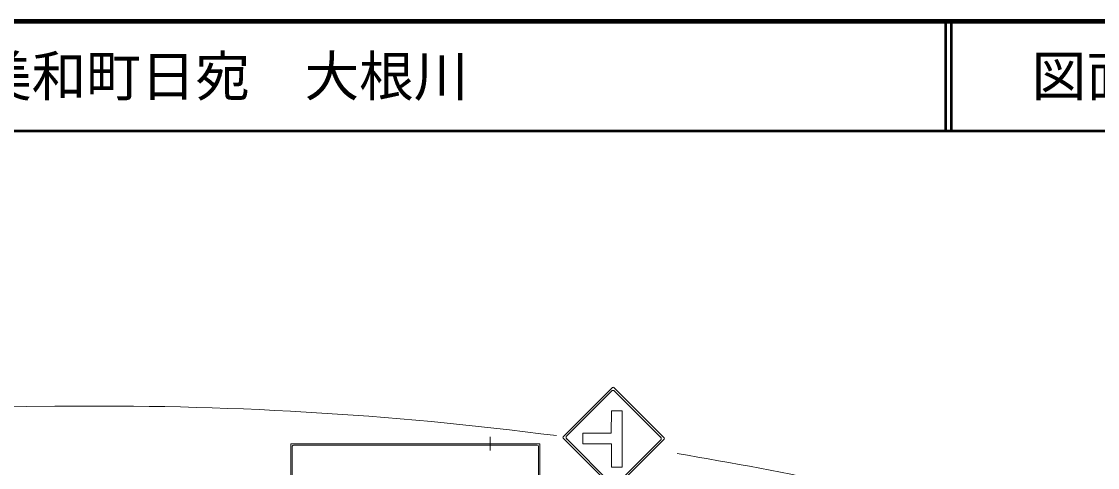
# Model space of a CAD drawing. Units: millimetres, scale not verified. Extents: x -625 to 645140, y -85230 to 274770.
# Drawn here: x 389240 to 487793, y 233918 to 274770 of the extents above; entities that cross this region are included whole.
import ezdxf
from ezdxf.enums import TextEntityAlignment as Align

# ---------------------------------------------------------------- set-up
doc = ezdxf.new("R2010")
doc.units = ezdxf.units.MM
doc.header["$LTSCALE"] = 1000
for name, color, linetype, lineweight in [('1', 7, 'Continuous', 13), ('M-TTL', 2, 'Continuous', 140), ('M-TTL-LINE', 7, 'Continuous', 50), ('S-BGD', 7, 'Continuous', 13), ('S-BGD-HTXT', 6, 'Continuous', 13)]:
    doc.layers.add(name, color=color, linetype=linetype, lineweight=lineweight)
doc.layers.add('M-TTL-TXT', color=7, linetype='Continuous')
doc.styles.add('ＭＳ ゴシック', font='')
doc.styles.get('ＭＳ ゴシック').set_extended_font_data('MS Gothic')

# ---------------------------------------------------------------- blocks, each defined once
blk = doc.blocks.new('plus')
at = {"color": 0, "linetype": 'Continuous', "lineweight": -2}
for p, q in [((-1.25, 0), (1.25, 0)), ((0, -1.25), (0, 1.25))]:
    blk.add_line(p, q, dxfattribs=at)

msp = doc.modelspace()

# ---------------------------------------------------------------- linework, layer by layer
at = {"layer": '1'}
msp.add_arc((436482, 235857), 120, 0, 90, dxfattribs=at)
at = {"layer": 'M-TTL'}
msp.add_line((645140, 274770), (5140, 274770), dxfattribs=at)
at = {"layer": 'M-TTL-LINE'}
for p, q in [((473887, 274770), (473887, 264770)), ((474387, 274770), (474387, 264770)), ((5140, 264770), (645140, 264770))]:
    msp.add_line(p, q, dxfattribs=at)
at = {"layer": 'S-BGD'}
for p, q in [((443356, 241241), (438853, 236739)), ((443285, 240916), (439179, 236810)), ((448099, 236639), (443497, 241241)), ((447774, 236710), (443568, 240916)), ((443245, 237047), (443268, 239112)), ((443268, 239112), (444266, 239112)), ((444266, 233960), (444266, 239112)), ((438853, 236598), (443455, 231996)), ((440658, 237047), (443245, 237047)), ((440658, 236094), (440658, 237047)), ((413922, 224697), (413922, 236097)), ((413922, 236097), (436722, 236097)), ((414042, 224817), (414042, 235857)), ((414162, 235977), (436482, 235977)), ((436602, 235857), (436602, 224937)), ((436722, 224697), (436722, 236097)), ((439179, 236527), (443385, 232321)), ((440658, 236094), (443290, 236094)), ((443268, 236094), (443268, 233960)), ((443597, 231996), (448099, 236498)), ((447774, 236427), (443667, 232321)), ((443268, 233960), (444266, 233960))]:
    msp.add_line(p, q, dxfattribs=at)
for centre, radius, start, end in [((443426, 240774), 200, 45, 135), ((443426, 241170), 100, 45, 135), ((438924, 236668), 100, 135, 225), ((439320, 236668), 200, 135, 225), ((447632, 236569), 200, 315, 45), ((448028, 236569), 100, 315, 45), ((414162, 235857), 120, 90, 180)]:
    msp.add_arc(centre, radius, start, end, dxfattribs=at)
at = {"layer": 'S-BGD-HTXT'}
msp.add_line((293360, 238531), (392302, 239522), dxfattribs=at)
for start, end in [(82.57278, 90.72302), (77.86542, 80.59158)]:
    msp.add_arc((396387, -84132), 323680, start, end, dxfattribs=at)

# ---------------------------------------------------------------- block references
at = {"layer": 'S-BGD', "color": 144, "xscale": 500, "yscale": 500}
msp.add_blockref('plus', (432162, 236097), dxfattribs=at)

# ---------------------------------------------------------------- texts
at = {"layer": 'M-TTL-TXT', "style": 'ＭＳ ゴシック'}
msp.add_text('岩国市美和町日宛\u3000大根川', height=3666, dxfattribs=at).set_placement((370164, 269770), align=Align.MIDDLE_LEFT)
msp.add_text('図面番号', height=3666, dxfattribs=at).set_placement((491762, 269770), align=Align.MIDDLE_CENTER)

doc.saveas('drawing.dxf')
